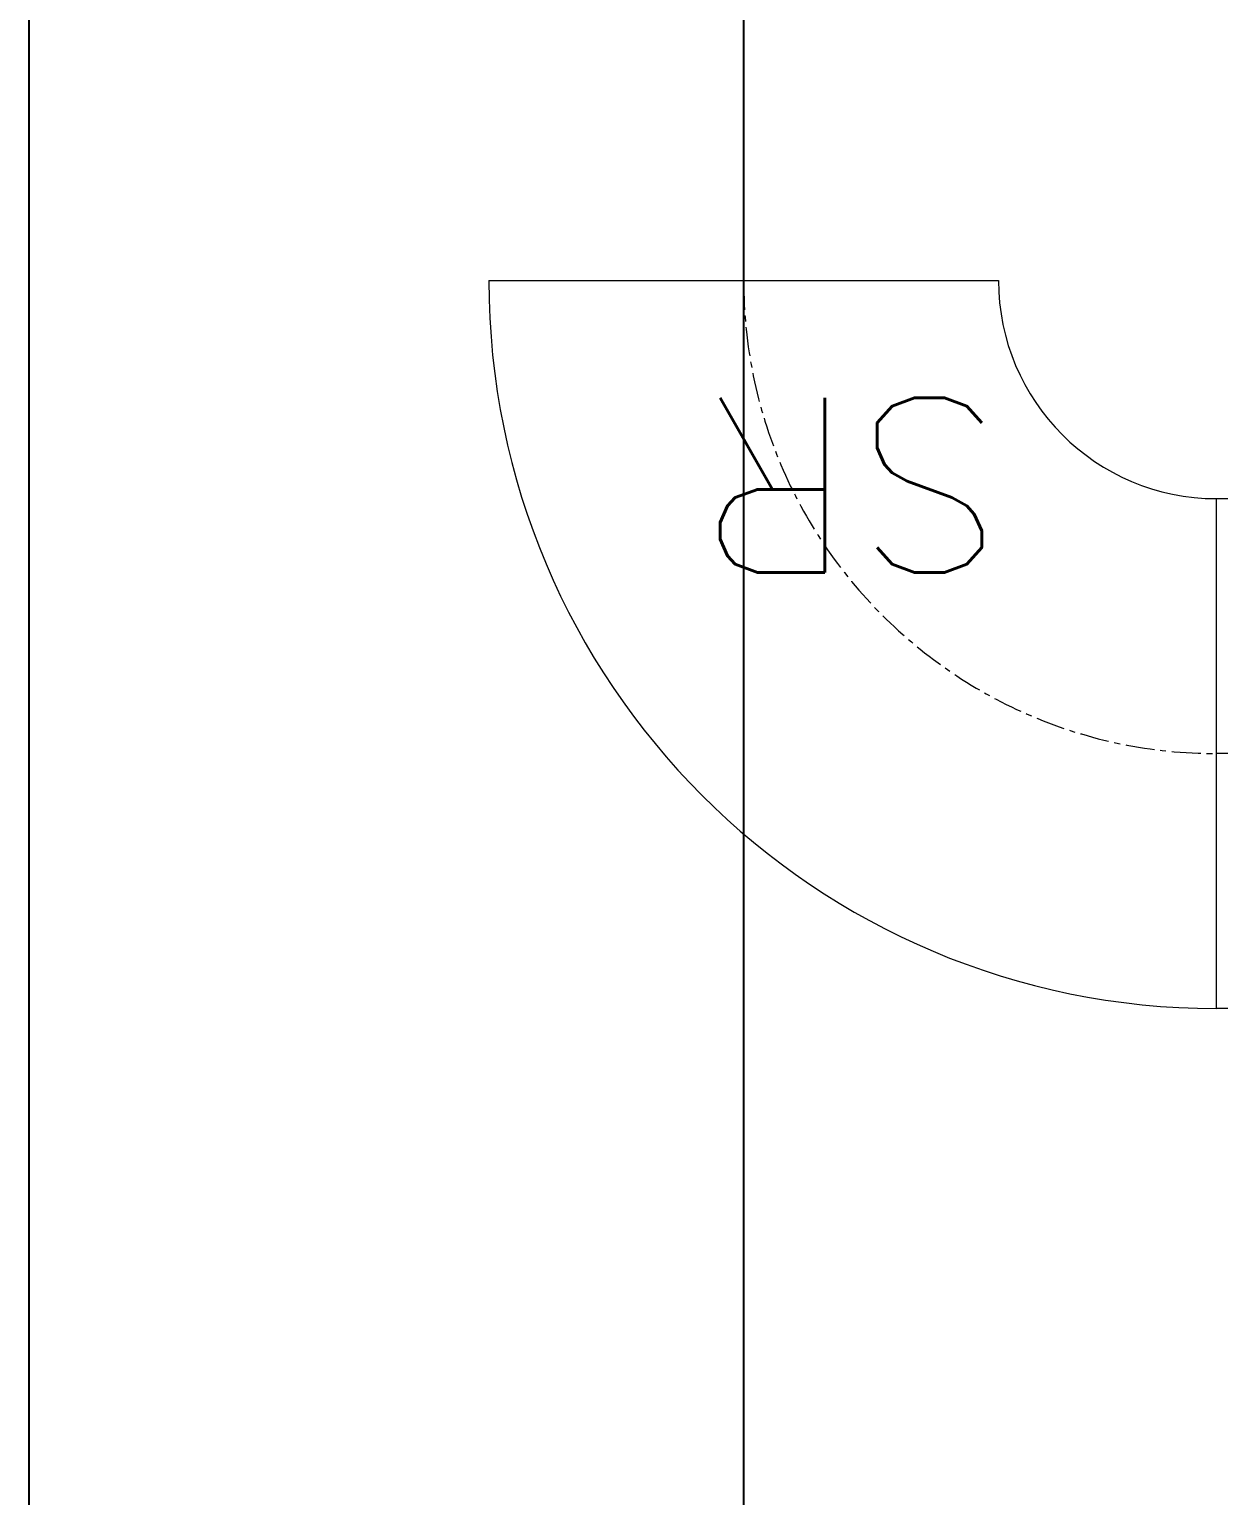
# Model space of a CAD drawing. Extents: x -181672 to 290600, y -29000 to 395522.
# Drawn here: x -171497 to -170986, y 29826 to 30456 of the extents above; entities that cross this region are included whole.
import ezdxf

# ---------------------------------------------------------------- set-up
doc = ezdxf.new("R2010")
doc.units = 0
doc.header["$LTSCALE"] = 10
doc.linetypes.add('XFM7P20PCW$0$CENTER', pattern=[2, 1.25, -0.25, 0.25, -0.25])
doc.layers.add('XFM7P20PCW$0$M-PIPE--2', color=252, linetype='Continuous', lineweight=9)
doc.styles.add('XFM7P20PCW$0$Standard', font='txt.shx', dxfattribs={"bigfont": 'chineset.shx'})

# ---------------------------------------------------------------- blocks, each defined once
blk = doc.blocks.new('XFM7P20PCW$0$A$C5F2A0C79')
at = {"color": 1, "linetype": 'XFM7P20PCW$0$CENTER'}
for p, q in [((0, 203.2), (0, -203.2)), ((203.2, 0), (-203.2, 0))]:
    blk.add_line(p, q, dxfattribs=at)
at = {"color": 0}
blk.add_lwpolyline([(0, -109.54), (-203.2, -109.54), (-203.2, 109.54), (0, 109.54)], dxfattribs=at)
blk.add_arc((0, 0), 109.54, 270, 90, dxfattribs=at)
at = {"color": 0, "style": 'XFM7P20PCW$0$Standard'}
blk.add_text('SR', height=75, dxfattribs=at).set_placement((-188.25, -4.42))
blk = doc.blocks.new('XFM7P20PCW$0$A$C5F376116')
for p, q in [((0, 312.74), (0, 93.66)), ((312.74, 0), (93.66, 0))]:
    blk.add_line(p, q)
for radius in [312.74, 93.66]:
    blk.add_arc((0, 0), radius, 0, 90)
at = {"color": 1, "linetype": 'XFM7P20PCW$0$CENTER'}
blk.add_arc((0, 0), 203.2, 0, 90, dxfattribs=at)
at = {"color": 0, "style": 'XFM7P20PCW$0$Standard'}
blk.add_text('SR', height=75, dxfattribs=at).set_placement((91.21, 50.38))
blk = doc.blocks.new('XFM7P20PCW')
for p, q in [((-171496.83737, 26724.03798), (-171496.83737, 32559.64694)), ((-171189.73737, 26580.62606), (-171189.73737, 32416.23502))]:
    blk.add_line(p, q)
at = {"layer": 'XFM7P20PCW$0$M-PIPE--2', "rotation": 180}
blk.add_blockref('XFM7P20PCW$0$A$C5F376116', (-170986.53737, 30347.76704), dxfattribs=at)
at = {"layer": 'XFM7P20PCW$0$M-PIPE--2'}
blk.add_blockref('XFM7P20PCW$0$A$C5F2A0C79', (-170783.33737, 30144.56704), dxfattribs=at)

msp = doc.modelspace()

# ---------------------------------------------------------------- block references
msp.add_blockref('XFM7P20PCW', (0, 0))

doc.saveas('drawing.dxf')
